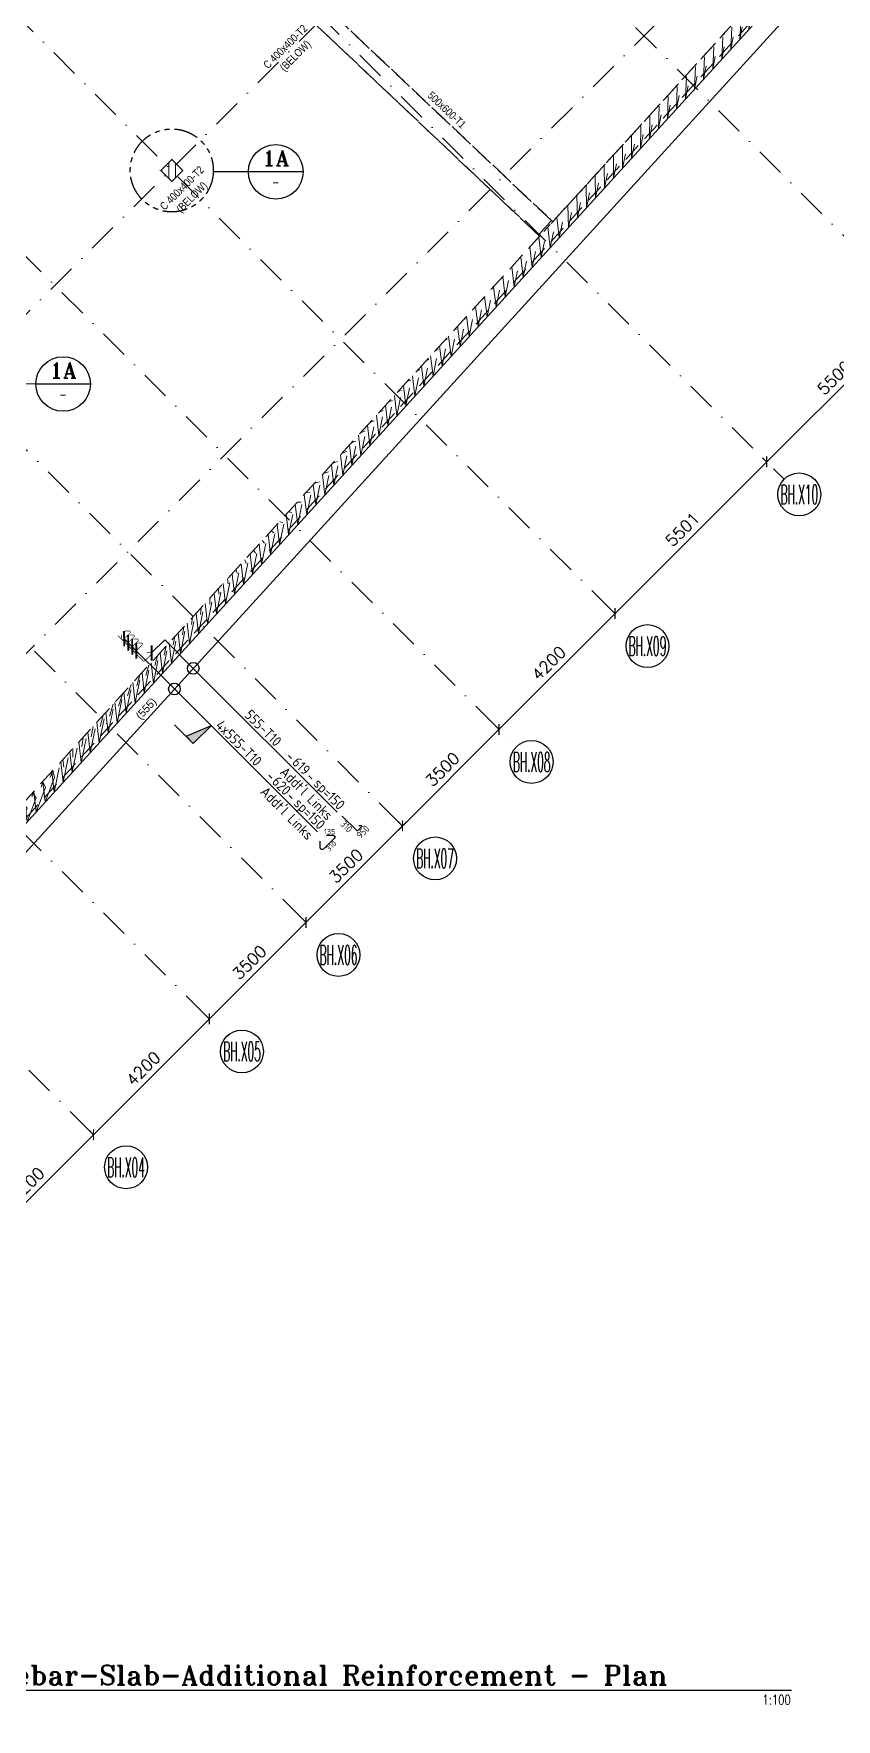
# Model space of a CAD drawing. Extents: x 660761725 to 1323371458, y 2734871439 to 5470067957.
# Drawn here: x 661912209 to 661932779, y 2735011059 to 2735054285 of the extents above; entities that cross this region are included whole.
import ezdxf
from ezdxf.enums import TextEntityAlignment as Align

# ---------------------------------------------------------------- set-up
doc = ezdxf.new("R2010")
doc.units = 0
for name, pattern in [('AXES', [1.95, 1.2, -0.25, 0.25, -0.25]), ('Hidden', [714.375, 476.25, -238.125]), ('PHANTOMX2', [127.00000000000001, 63.5, -12.7, 12.7, -12.7, 12.7, -12.7]), ('sbp_axis_short', [10, 5, -2.5, 0, -2.5])]:
    doc.linetypes.add(name, pattern=pattern)
doc.layers.add('A-DETL', color=5, linetype='Continuous', lineweight=9, true_color=0x0000ff)
for name, color, linetype, lineweight in [('A-FLOR-PATT', 7, 'Continuous', 15), ('A-ROOF', 7, 'Continuous', 15), ('S-BEAM-IDEN', 2, 'Continuous', 9), ('S-COLS-IDEN', 7, 'Continuous', 9), ('S-GRID', 7, 'Continuous', 9), ('S-GRID-IDEN', 7, 'Continuous', 13)]:
    doc.layers.add(name, color=color, linetype=linetype, lineweight=lineweight)
for name, color, linetype in [('S-AXIS', 20, 'AXES'), ('S-DIMO', 100, 'Continuous'), ('S-PATT', 21, 'Continuous'), ('S-RBAR-T10', 11, 'Continuous'), ('S-RDIMO', 8, 'Continuous'), ('S-RSYMB', 7, 'Continuous'), ('S-SCEL-INDT', 222, 'Continuous'), ('S-SIMPLETEXT', 7, 'Continuous'), ('S-TXT', 3, 'Continuous'), ('S-TXT-B', 7, 'Continuous')]:
    doc.layers.add(name, color=color, linetype=linetype)
doc.styles.add('Arial Narrow_1', font='ARIALN.TTF', dxfattribs={"height": 199.9999999999998})
doc.styles.add('ARMACAD', font='isocp.shx')
doc.styles.add('ROMANS', font='romans.shx')
doc.styles.add('ROMANT', font='romant')
doc.dimstyles.new('S-DIMO-100', dxfattribs={"dimscale": 100, "dimtxt": 3, "dimasz": 2, "dimexe": 1.5, "dimexo": 1.5, "dimgap": 1.5, "dimtad": 1, "dimdec": 0, "dimzin": 12, "dimdsep": 46, "dimtxsty": 'ROMANS', "dimblk": 'ARCHTICK', "dimcen": 0.09, "dimdle": 1.5, "dimclrd": 8, "dimclre": 8, "dimclrt": 4, "dimadec": 0, "dimazin": 3, "dimtfac": 1, "dimtdec": 0, "dimtix": 1, "dimtmove": 1, "dimatfit": 3, "dimfxl": 1, "dimtolj": 1, "dimtzin": 0, "dimarcsym": 0})
pattern_1 = [(74.99999999999999, (0, 0), (-153.3407249233896, 41.08752341002518), [])]

# ---------------------------------------------------------------- blocks, each defined once
blk = doc.blocks.new('_ARCHTICK')
at = {"color": 0, "linetype": 'ByBlock', "const_width": 0.15}
blk.add_lwpolyline([(-0.5, -0.5), (0.5, 0.5)], dxfattribs=at)
blk = doc.blocks.new('*D105')
at = {"layer": 'S-DIMO', "color": 8, "lineweight": -2, "transparency": 16777216}
for p, q in [((662674754.0790224, 2734543603.283851), (662670653.1521118, 2734539502.166811)), ((662674641.9498223, 2734543503.280735), (662674541.9469882, 2734543603.278934)), ((662670753.1495123, 2734539614.301164), (662670653.1471945, 2734539714.298845))]:
    blk.add_line(p, q, dxfattribs=at)
at = {"layer": 'S-DIMO', "color": 8, "lineweight": -2, "transparency": 16777216, "xscale": 200, "yscale": 200, "zscale": 200}
for p, rotation in [((662674648.0154641, 2734543497.215375), 45.00132815847456), ((662670759.2156703, 2734539608.235287), 225.0013281584746)]:
    blk.add_blockref('_ARCHTICK', p, dxfattribs=dict(at, rotation=rotation))
at = {"layer": 'S-DIMO', "color": 4, "transparency": 16777216, "insert": (662672491.478615, 2734541764.852448), "char_height": 300, "width": 199.5440968434552, "attachment_point": 5, "rotation": 45.00132815847457, "style": 'ROMANS'}
blk.add_mtext('\\A1;5500', dxfattribs=at)
blk = doc.blocks.new('*D106')
at = {"layer": 'S-DIMO', "color": 8, "lineweight": -2, "transparency": 16777216}
for p, q in [((662670865.278712, 2734539714.304279), (662666763.37868, 2734535612.214072)), ((662670753.1495123, 2734539614.301164), (662670653.146678, 2734539714.299362)), ((662666863.2801453, 2734535724.444356), (662666763.3737628, 2734535824.346107))]:
    blk.add_line(p, q, dxfattribs=at)
at = {"layer": 'S-DIMO', "color": 8, "lineweight": -2, "transparency": 16777216, "xscale": 200, "yscale": 200, "zscale": 200}
for p, rotation in [((662670759.2151537, 2734539608.235803), 45.00132815847456), ((662666869.4422386, 2734535718.282548), 225.0013281584746)]:
    blk.add_blockref('_ARCHTICK', p, dxfattribs=dict(at, rotation=rotation))
at = {"layer": 'S-DIMO', "color": 4, "transparency": 16777216, "insert": (662668602.1917437, 2734537875.386292), "char_height": 300, "width": 199.5440968434552, "attachment_point": 5, "rotation": 45.00132815847457, "style": 'ROMANS'}
blk.add_mtext('\\A1;5501', dxfattribs=at)
blk = doc.blocks.new('*D107')
at = {"layer": 'S-DIMO', "color": 8, "lineweight": -2, "transparency": 16777216}
for p, q in [((662666975.5054024, 2734535824.351418), (662663793.5986494, 2734532642.297144)), ((662666863.2801453, 2734535724.444356), (662666763.3733683, 2734535824.346501)), ((662663893.431664, 2734532754.595875), (662663793.5937319, 2734532854.429178))]:
    blk.add_line(p, q, dxfattribs=at)
at = {"layer": 'S-DIMO', "color": 8, "lineweight": -2, "transparency": 16777216, "xscale": 200, "yscale": 200, "zscale": 200}
for p, rotation in [((662666869.4418441, 2734535718.282943), 45.00132815847456), ((662663899.6622077, 2734532748.36562), 225.0013281584746)]:
    blk.add_blockref('_ARCHTICK', p, dxfattribs=dict(at, rotation=rotation))
at = {"layer": 'S-DIMO', "color": 4, "transparency": 16777216, "insert": (662665172.4150739, 2734534445.451398), "char_height": 300, "width": 199.5440968434552, "attachment_point": 5, "rotation": 45.00132815847457, "style": 'ROMANS'}
blk.add_mtext('\\A1;4200', dxfattribs=at)
blk = doc.blocks.new('*D108')
at = {"layer": 'S-DIMO', "color": 8, "lineweight": -2, "transparency": 16777216}
for p, q in [((662664005.7254373, 2734532854.434425), (662661318.7819568, 2734530167.366371)), ((662663893.431664, 2734532754.595875), (662663793.5934029, 2734532854.429507)), ((662661418.55793, 2734530279.72214), (662661318.7770395, 2734530379.498405))]:
    blk.add_line(p, q, dxfattribs=at)
at = {"layer": 'S-DIMO', "color": 8, "lineweight": -2, "transparency": 16777216, "xscale": 200, "yscale": 200, "zscale": 200}
for p, rotation in [((662663899.6618787, 2734532748.365949), 45.00132815847456), ((662661424.8455154, 2734530273.434847), 225.0013281584746)]:
    blk.add_blockref('_ARCHTICK', p, dxfattribs=dict(at, rotation=rotation))
at = {"layer": 'S-DIMO', "color": 4, "transparency": 16777216, "insert": (662662450.1167449, 2734531723.027515), "char_height": 300, "width": 199.5440968434552, "attachment_point": 5, "rotation": 45.00132815847457, "style": 'ROMANS'}
blk.add_mtext('\\A1;3500', dxfattribs=at)
blk = doc.blocks.new('*D109')
at = {"layer": 'S-DIMO', "color": 8, "lineweight": -2, "transparency": 16777216}
for p, q in [((662661530.908745, 2734530379.503651), (662658843.9652648, 2734527692.435597)), ((662661418.55793, 2734530279.72214), (662661318.7767109, 2734530379.498734)), ((662658943.6841958, 2734527804.848407), (662658843.9603475, 2734527904.567632))]:
    blk.add_line(p, q, dxfattribs=at)
at = {"layer": 'S-DIMO', "color": 8, "lineweight": -2, "transparency": 16777216, "xscale": 200, "yscale": 200, "zscale": 200}
for p, rotation in [((662661424.8451867, 2734530273.435175), 45.00132815847456), ((662658950.0288234, 2734527798.504073), 225.0013281584746)]:
    blk.add_blockref('_ARCHTICK', p, dxfattribs=dict(at, rotation=rotation))
at = {"layer": 'S-DIMO', "color": 4, "transparency": 16777216, "insert": (662659975.300053, 2734529248.096741), "char_height": 300, "width": 199.5440968434552, "attachment_point": 5, "rotation": 45.00132815847457, "style": 'ROMANS'}
blk.add_mtext('\\A1;3500', dxfattribs=at)
blk = doc.blocks.new('*D110')
at = {"layer": 'S-DIMO', "color": 8, "lineweight": -2, "transparency": 16777216}
for p, q in [((662659056.0920541, 2734527904.572876), (662656369.1485739, 2734525217.504823)), ((662658943.6841958, 2734527804.848407), (662658843.96002, 2734527904.567959)), ((662656468.8104615, 2734525329.974672), (662656369.1436564, 2734525429.636857))]:
    blk.add_line(p, q, dxfattribs=at)
at = {"layer": 'S-DIMO', "color": 8, "lineweight": -2, "transparency": 16777216, "xscale": 200, "yscale": 200, "zscale": 200}
for p, rotation in [((662658950.0284958, 2734527798.504401), 45.00132815847456), ((662656475.2121322, 2734525323.573298), 225.0013281584746)]:
    blk.add_blockref('_ARCHTICK', p, dxfattribs=dict(at, rotation=rotation))
at = {"layer": 'S-DIMO', "color": 4, "transparency": 16777216, "insert": (662657500.4833618, 2734526773.165967), "char_height": 300, "width": 199.5440968434552, "attachment_point": 5, "rotation": 45.00132815847457, "style": 'ROMANS'}
blk.add_mtext('\\A1;3500', dxfattribs=at)
blk = doc.blocks.new('*D111')
at = {"layer": 'S-DIMO', "color": 8, "lineweight": -2, "transparency": 16777216}
for p, q in [((662656581.2752955, 2734525429.642169), (662653399.3685427, 2734522247.587895)), ((662656468.8104615, 2734525329.974672), (662656369.1432611, 2734525429.637252)), ((662653498.9619807, 2734522360.126192), (662653399.3636252, 2734522459.71993))]:
    blk.add_line(p, q, dxfattribs=at)
at = {"layer": 'S-DIMO', "color": 8, "lineweight": -2, "transparency": 16777216, "xscale": 200, "yscale": 200, "zscale": 200}
for p, rotation in [((662656475.2117369, 2734525323.573694), 45.00132815847456), ((662653505.432101, 2734522353.656371), 225.0013281584746)]:
    blk.add_blockref('_ARCHTICK', p, dxfattribs=dict(at, rotation=rotation))
at = {"layer": 'S-DIMO', "color": 4, "transparency": 16777216, "insert": (662654778.1849672, 2734524050.74215), "char_height": 300, "width": 199.5440968434552, "attachment_point": 5, "rotation": 45.00132815847457, "style": 'ROMANS'}
blk.add_mtext('\\A1;4200', dxfattribs=at)
blk = doc.blocks.new('*D112')
at = {"layer": 'S-DIMO', "color": 8, "lineweight": -2, "transparency": 16777216}
for p, q in [((662653611.4952661, 2734522459.725241), (662650429.5885128, 2734519277.670966)), ((662653498.9619807, 2734522360.126192), (662653399.3632317, 2734522459.720323)), ((662650529.1134998, 2734519390.27771), (662650429.5835955, 2734519489.803))]:
    blk.add_line(p, q, dxfattribs=at)
at = {"layer": 'S-DIMO', "color": 8, "lineweight": -2, "transparency": 16777216, "xscale": 200, "yscale": 200, "zscale": 200}
for p, rotation in [((662653505.4317075, 2734522353.656765), 45.00132815847456), ((662650535.6520714, 2734519383.739442), 225.0013281584746)]:
    blk.add_blockref('_ARCHTICK', p, dxfattribs=dict(at, rotation=rotation))
at = {"layer": 'S-DIMO', "color": 4, "transparency": 16777216, "insert": (662651808.4049373, 2734521080.825221), "char_height": 300, "width": 199.5440968434552, "attachment_point": 5, "rotation": 45.00132815847457, "style": 'ROMANS'}
blk.add_mtext('\\A1;4200', dxfattribs=at)
blk = doc.blocks.new('*U1142')
at = {"layer": 'S-AXIS', "color": 3, "linetype": 'Continuous'}
blk.add_circle((0, 5.5), 5.5, dxfattribs=at)
at = {"layer": 'S-AXIS', "color": 3, "linetype": 'Continuous', "ltscale": 0.5, "style": 'ROMANT', "width": 0.4, "flags": 8}
blk.add_attdef('A', text='', height=5, dxfattribs=at).set_placement((0, 5.5), align=Align.MIDDLE_CENTER)
blk = doc.blocks.new('*U1141')
at = {"layer": 'S-SCEL-INDT'}
blk.add_line((-1.598034076772778e-05, -9.017526509425661), (-4.236298395894313e-05, 0), dxfattribs=at)
blk.add_lwpolyline([(-1.598034251388655e-05, -9.017526509426535), (-2.729673832266011e-05, -5.517526509764139), (8.74998401881464, -9.017498218424205), (-1.598034251388655e-05, -9.017526509426535)], dxfattribs=at)
blk.add_solid([(8.749984018815223, -9.017498218424496), (-1.598034076772778e-05, -9.017526509423043), (4.374978361036412, -7.267512364094754), (-2.729674239717861e-05, -5.517526509763265)], dxfattribs=at)
blk = doc.blocks.new('I am… Limitless.')
at = {"layer": 'S-SCEL-INDT', "xscale": 75.00000000000088, "yscale": 75.00000000000088, "zscale": 75.00000000000088, "rotation": 44.999843533023}
blk.add_blockref('*U1141', (662368372.2272542, 2734532864.760094), dxfattribs=at)
blk = doc.blocks.new('I am… Atomic.')
at = {"layer": 'A-FLOR-PATT', "transparency": 33554600}
h = blk.add_hatch(dxfattribs=at)
h.set_pattern_fill('ANSI31', color=8, scale=50, angle=30, style=0)
h.set_pattern_definition(pattern_1)
edge = h.paths.add_edge_path()
edge.add_line((662389967.6433319, 2734579123.010657), (662390007.8012236, 2734579503.468677))
edge.add_line((662342114.705975, 2734544592.546931), (662390007.8012234, 2734579503.468677))
edge.add_line((662363195.8073889, 2734559608.047176), (662389967.7690635, 2734579123.040917))
edge.add_line((662362417.6524743, 2734559040.823584), (662363719.8899552, 2734559990.06879))
edge.add_line((662346720.4841449, 2734547598.623516), (662362783.6519626, 2734559307.613063))
edge.add_line((662345821.5310795, 2734546943.346041), (662347578.010761, 2734548223.703842))
edge.add_line((662342292.6126368, 2734544370.997322), (662346307.4227723, 2734547297.529027))
edge.add_line((662325865.2845687, 2734528370.671522), (662342114.6925843, 2734544592.5523))
edge.add_line((662340490.7204528, 2734542572.157625), (662342149.9785906, 2734544228.604904))
edge.add_line((662339422.0417168, 2734541505.28928), (662341320.3495216, 2734543400.381265))
edge.add_line((662336597.6306283, 2734538685.662872), (662340136.8031961, 2734542218.839921))
edge.add_line((662332705.8949801, 2734534800.520002), (662336243.7133716, 2734538332.345168))
edge.add_line((662332253.0745114, 2734534348.466631), (662332782.9359009, 2734534877.430412))
edge.add_line((662326312.3910785, 2734528417.846987), (662332351.9776915, 2734534447.202265))
edge.add_line((662325865.2845687, 2734528370.671522), (662326312.3910785, 2734528417.846987))
h = blk.add_hatch(dxfattribs=at)
h.set_pattern_fill('ANSI31', color=8, scale=50, angle=30, style=0)
h.set_pattern_definition(pattern_1)
edge = h.paths.add_edge_path()
edge.add_line((662389967.6433319, 2734579123.010657), (662390007.8012236, 2734579503.468677))
edge.add_line((662390178.8400514, 2734578972.951882), (662393574.2351673, 2734576558.543434))
edge.add_line((662390389.9110394, 2734578822.862847), (662389967.7690635, 2734579123.040917))
edge.add_line((662401600.1085552, 2734571260.373601), (662390007.8012234, 2734579503.468677))
edge.add_line((662401045.2346829, 2734570742.112331), (662400996.5411683, 2734571280.666277))
edge.add_line((662400996.5411683, 2734571280.666277), (662391834.41239, 2734577795.702194))
edge.add_line((662401631.7932035, 2734570909.939), (662401600.1085552, 2734571260.373601))
edge.add_line((662398386.0115408, 2734568087.393885), (662401045.2346829, 2734570742.112331))
edge.add_line((662378065.801715, 2734545768.423274), (662383150.2610395, 2734551353.010825))
edge.add_line((662383150.2610395, 2734551353.010825), (662388234.7203641, 2734556937.598375))
edge.add_line((662388234.7203641, 2734556937.598375), (662393319.1796887, 2734562522.185926))
edge.add_line((662393319.1796887, 2734562522.185926), (662398403.6390133, 2734568106.773477))
edge.add_line((662377177.0145457, 2734544792.211362), (662378389.7704264, 2734546124.258873))
edge.add_line((662345219.5168241, 2734509691.243385), (662350637.7770958, 2734515642.46591))
edge.add_line((662350637.7770958, 2734515642.46591), (662356056.0373675, 2734521593.688435))
edge.add_line((662356056.0373675, 2734521593.688435), (662361474.2976393, 2734527544.91096))
edge.add_line((662361474.2976393, 2734527544.91096), (662366892.5579109, 2734533496.133485))
edge.add_line((662366892.5579109, 2734533496.133485), (662372310.8181826, 2734539447.35601))
edge.add_line((662372310.8181826, 2734539447.35601), (662377729.0784543, 2734545398.578536))
edge.add_line((662345267.5598451, 2734509156.384884), (662400082.3408674, 2734569362.972085))
edge.add_line((662401418.6805061, 2734570690.601139), (662400941.3227103, 2734570214.051982))
edge.add_line((662400082.3408674, 2734569362.972085), (662401631.7932035, 2734570909.939))
h = blk.add_hatch(dxfattribs=at)
h.set_pattern_fill('ANSI31', color=8, scale=50, angle=30, style=0)
h.set_pattern_definition(pattern_1)
edge = h.paths.add_edge_path()
edge.add_line((662345468.2720397, 2734510142.524049), (662345661.1307589, 2734509588.669044))
edge.add_line((662345219.5168241, 2734509691.243385), (662350637.7770958, 2734515642.46591))
edge.add_line((662350637.7770958, 2734515642.46591), (662356056.0373675, 2734521593.688435))
edge.add_line((662356056.0373675, 2734521593.688435), (662361474.2976393, 2734527544.91096))
edge.add_line((662361474.2976393, 2734527544.91096), (662366892.5579109, 2734533496.133485))
edge.add_line((662366892.5579109, 2734533496.133485), (662372310.8181826, 2734539447.35601))
edge.add_line((662372310.8181826, 2734539447.35601), (662377729.0784543, 2734545398.578536))
edge.add_line((662345267.5598451, 2734509156.384884), (662400082.3408674, 2734569362.972085))
h = blk.add_hatch(dxfattribs=at)
h.set_pattern_fill('ANSI31', color=8, scale=50, angle=30, style=0)
h.set_pattern_definition(pattern_1)
h.paths.add_polyline_path([(662368018.2940872, 2734547083.271142), (662368300.617474, 2734546800.468535), (662368583.4090011, 2734547083.25984), (662368301.0856143, 2734547366.062447)])
at = {"layer": 'A-DETL', "color": 8, "linetype": 'Hidden', "lineweight": 9}
for p, q in [((662399013.4511831, 2734568320.204953), (662345232.817815, 2734509249.488402)), ((662378030.5586636, 2734545796.742826), (662372369.9076654, 2734551148.681896)), ((662372372.3963819, 2734551151.358075), (662378065.801715, 2734545768.423274)), ((662372026.4536644, 2734550785.418594), (662377695.3699126, 2734545425.665033)), ((662377729.0784543, 2734545398.578536), (662372028.8346336, 2734550787.97891)), ((662368301.0856143, 2734547366.062447), (662368018.2940872, 2734547083.271142)), ((662368280.4742672, 2734547374.32055), (662368301.0856143, 2734547366.062447)), ((662368583.4090011, 2734547083.25984), (662368301.0856143, 2734547366.062447)), ((662367997.3403584, 2734547091.666423), (662368018.2940872, 2734547083.271142)), ((662368018.2940872, 2734547083.271142), (662368300.617474, 2734546800.468535)), ((662368300.617474, 2734546800.468535), (662368583.4090011, 2734547083.25984)), ((662368583.2922894, 2734547083.306602), (662368563.5968608, 2734547091.197734)), ((662368280.4629518, 2734546808.543607), (662368300.5007621, 2734546800.515296))]:
    blk.add_line(p, q, dxfattribs=at)
at = {"layer": 'A-DETL', "color": 8, "linetype": 'Hidden', "lineweight": 9, "flags": 128}
for points in [[(662378065.801715, 2734545768.423274), (662383150.2610395, 2734551353.010825), (662388234.7203641, 2734556937.598375), (662393319.1796887, 2734562522.185926), (662398403.6390133, 2734568106.773477)], [(662378030.5586636, 2734545796.742826), (662377982.6745564, 2734545743.731713), (662377934.790449, 2734545690.7206), (662377886.9063418, 2734545637.709486), (662377839.0222344, 2734545584.698373), (662377791.1381272, 2734545531.68726), (662377743.2540199, 2734545478.676146), (662377695.3699126, 2734545425.665033)], [(662378065.801715, 2734545768.423274), (662378054.0540313, 2734545777.863125), (662378042.3063474, 2734545787.302976), (662378030.5586636, 2734545796.742826)], [(662345219.5168241, 2734509691.243385), (662350637.7770958, 2734515642.46591), (662356056.0373675, 2734521593.688435), (662361474.2976393, 2734527544.91096), (662366892.5579109, 2734533496.133485), (662372310.8181826, 2734539447.35601), (662377729.0784543, 2734545398.578536)], [(662377695.3699126, 2734545425.665033), (662377706.6060932, 2734545416.6362), (662377717.8422737, 2734545407.607368), (662377729.0784543, 2734545398.578536)]]:
    blk.add_lwpolyline(points, dxfattribs=at)
at = {"layer": 'A-ROOF', "color": 8, "lineweight": 13}
blk.add_line((662345267.5598451, 2734509156.384884), (662400082.3408674, 2734569362.972085), dxfattribs=at)
at = {"layer": 'S-BEAM-IDEN', "color": 8, "insert": (662374974.9249395, 2734549129.078041), "char_height": 199.9999999999999, "width": 1539.239999999999, "attachment_point": 1, "rotation": 316.6069394098365, "style": 'Arial Narrow_1'}
blk.add_mtext('500x600-T1', dxfattribs=at)
at = {"layer": 'S-COLS-IDEN', "color": 8, "char_height": 199.9999999999998, "attachment_point": 1, "rotation": 44.99999999999995, "style": 'Arial Narrow_1'}
for s, insert, width in [('C 400x400-T2', (662370625.8973659, 2734549815.668537), 1819.830624999998), ('(BELOW)', (662371046.8468715, 2734549750.187503), 1218.564999999999), ('C 400x400-T2', (662367973.1445948, 2734546189.936835), 1819.830624999998), ('(BELOW)', (662368394.0941005, 2734546124.455801), 1218.564999999999)]:
    blk.add_mtext(s, dxfattribs=dict(at, insert=insert, width=width))
blk = doc.blocks.new('*U380')
at = {"layer": 'S-TXT', "color": 2}
blk.add_line((-7.499999999822649, 0), (7.499999999822649, 0), dxfattribs=at)
at = {"layer": 'S-TXT'}
blk.add_circle((0, 0), 7.499999999822649, dxfattribs=at)
at = {"layer": 'S-TXT-B', "color": 3}
blk.add_line((7.499999999822649, -1.836970198677591e-15), (276.0348586467908, -3.017886866292129e-14), dxfattribs=at)
at = {"layer": 'S-TXT', "style": 'ROMANS', "width": 0.7499999997726263}
blk.add_text('SCALE', height=2.500000000509317, dxfattribs=at).set_placement((9.999999999763531, -3.500000000713044))
at = {"layer": 'S-TXT', "color": 7, "style": 'ROMANT', "flags": 8}
blk.add_attdef('01', text='', height=5.000000001018634, dxfattribs=at).set_placement((0, 3.750000000763976), align=Align.MIDDLE)
blk.add_attdef('PLAN', text='', height=5.000000001018634, dxfattribs=at).set_placement((9.909673645741805, -0.1666666667006211), align=Align.BOTTOM_LEFT)
at = {"layer": 'S-TXT', "style": 'ROMANS', "width": 0.6999999997953636, "flags": 8}
blk.add_attdef('-', text='', height=2.250000000458385, dxfattribs=at).set_placement((0, -2.264055869549338), align=Align.MIDDLE)
at = {"layer": 'S-TXT', "style": 'ROMANS', "width": 0.7499999997726263, "flags": 8}
blk.add_attdef('1:250', text='', height=2.500000000509317, dxfattribs=at).set_placement((275.8507419613148, -4.500000000916801), align=Align.BOTTOM_RIGHT)
blk = doc.blocks.new('DETAIL MARK1')
at = {"layer": 'S-SCEL-INDT', "color": 2, "linetype": 'Continuous'}
blk.add_line((6.999999999228748, 4.463006007426884e-05), (-6.999999999228748, -4.081648330611642e-05), dxfattribs=at)
at = {"layer": 'S-SCEL-INDT'}
for centre, radius in [((0, 1.906788384076208e-06), 6.999999999370188), ((0, 0), 6.99999999936)]:
    blk.add_circle(centre, radius, dxfattribs=at)
at = {"layer": 'S-SCEL-INDT', "linetype": 'Continuous', "style": 'ROMANT', "flags": 8}
blk.add_attdef('01', text='', height=4, rotation=0.0001748476705702252, dxfattribs=at).set_placement((9.533905540592968e-07, 3.500001906473699), align=Align.MIDDLE_CENTER)
at = {"layer": 'S-SCEL-INDT', "style": 'ROMANS', "width": 0.85, "flags": 8}
blk.add_attdef('-', text='', height=2, dxfattribs=at).set_placement((-6.429395694935774e-16, -2.993150635524358), align=Align.MIDDLE)
blk = doc.blocks.new('cadf_10')
at = {"color": 1}
for p, q in [((-4.158496580606208, 1.201089783226742), (-5.644468778018359, 1.201089783226742)), ((4.158496580606207, 1.201089783226742), (5.644468778018359, 1.201089783226742))]:
    blk.add_line(p, q, dxfattribs=at)
at = {"style": 'ARMACAD'}
for tag, p in [('$COM1', (-10.93526643674234, 2.542619974829577)), ('$COM2', (-9.757982686735758, -5.302973364669228))]:
    blk.add_attdef(tag, text='', height=3.5, dxfattribs=at).set_placement(p, align=Align.BOTTOM_RIGHT)
at = {"color": 1, "style": 'ARMACAD'}
blk.add_attdef('$NUM', text='', height=3.5, dxfattribs=at).set_placement((0, 0), align=Align.CENTER)
blk = doc.blocks.new('*U823', base_point=(661915867.9665397, 2735027892.168305))
at = {"layer": 'S-RSYMB'}
blk.add_lwpolyline([(661916095.7569534, 2735027834.752337), (661916153.5585136, 2735027834.75288, -0.6681786379192989), (661916166.2290828, 2735027804.164235), (661916070.1810797, 2735027708.114423, -0.414213562373095), (661916044.840517, 2735027708.114185), (661915671.4771656, 2735028081.470509)], format="xyb", dxfattribs=at)
at = {"layer": 'S-RSYMB', "style": 'ARMACAD'}
for tag, rotation, p in [('D1', 315.0005392013857, (661915776.8423268, 2735027813.474302)), ('D0', 45.00053929979138, (661916199.5231266, 2735027674.822814))]:
    blk.add_attdef(tag, text='', height=180, rotation=rotation, dxfattribs=at).set_placement(p, align=Align.MIDDLE_CENTER)
blk = doc.blocks.new('cadf_04')
at = {"color": 8, "const_width": 0.5000000000000002}
blk.add_lwpolyline([(1.414213560521603, 1.414213564246893), (-1.414213556796312, -1.414213556796312)], dxfattribs=at)
blk = doc.blocks.new('*U824', base_point=(661919628.4451388, 2735033748.285829))
at = {"layer": 'S-RSYMB'}
blk.add_lwpolyline([(661919787.9576099, 2735033935.786077), (661919952.4515408, 2735033935.787624, -0.6681786379192989), (661919988.5099399, 2735033848.737265), (661919715.497725, 2735033575.719911, -0.6681786379192989), (661919628.4466871, 2735033611.776672), (661919628.4451389, 2735033776.270603)], format="xyb", dxfattribs=at)
at = {"layer": 'S-RSYMB', "style": 'ARMACAD'}
for tag, rotation, p in [('D0', 0.0005390385292815028, (661919870.203764, 2735034022.03685)), ('D1', 45.00053932436381, (661919912.9923664, 2735033651.241202))]:
    blk.add_attdef(tag, text='', height=135.0000000776368, rotation=rotation, dxfattribs=at).set_placement(p, align=Align.MIDDLE_CENTER)
blk = doc.blocks.new('I am… All Range.')
at = {"layer": 'S-GRID', "color": 8, "linetype": 'sbp_axis_short', "lineweight": 13, "ltscale": 150}
for p, q in [((662622712.44625, 2734514326.959595), (662688816.0170653, 2734580430.53041)), ((662627061.1529542, 2734509978.252891), (662693164.7237693, 2734576081.823706)), ((662652549.4973798, 2734565594.860479), (662675093.4908426, 2734543051.956323)), ((662638694.7375193, 2734563892.988339), (662667314.0845935, 2734535273.641264)), ((662648660.6112016, 2734561705.974301), (662671204.6017749, 2734539163.067255)), ((662635724.8890384, 2734560923.139858), (662664344.2237372, 2734532303.805159)), ((662633250.0153042, 2734558448.266124), (662661869.4970862, 2734529828.784341)), ((662630775.1415697, 2734555973.392389), (662659394.7554803, 2734527353.778479)), ((662628300.2678357, 2734553498.518655), (662656919.881746, 2734524878.904745)), ((662625330.4193549, 2734550528.670175), (662653950.0332651, 2734521909.056264))]:
    blk.add_line(p, q, dxfattribs=at)
at = {"layer": 'S-GRID-IDEN', "color": 9}
ref = blk.add_blockref('*U1142', (662671593.5183631, 2734538224.166385), dxfattribs=dict(at, xscale=100.0000000000075, yscale=100, zscale=100.0000000000028, rotation=359.9999999381469))
ref.add_attrib('A', 'BH.X10', dxfattribs={"layer": 'S-AXIS', "color": 3, "linetype": 'Continuous', "ltscale": 0.5, "height": 499.9999999999999, "rotation": 359.9999999381469, "style": 'ROMANT', "width": 0.4000000000000299}).set_placement((662671593.5183637, 2734538774.166384), align=Align.MIDDLE_CENTER)
ref = blk.add_blockref('*U1142', (662667703.0011817, 2734534334.740394), dxfattribs=dict(at, xscale=100.0000000000075, yscale=100, zscale=100.0000000000028, rotation=359.9999999381469))
ref.add_attrib('A', 'BH.X09', dxfattribs={"layer": 'S-AXIS', "color": 3, "linetype": 'Continuous', "ltscale": 0.5, "height": 499.9999999999999, "rotation": 359.9999999381469, "style": 'ROMANT', "width": 0.4000000000000299}).set_placement((662667703.0011823, 2734534884.740393), align=Align.MIDDLE_CENTER)
ref = blk.add_blockref('*U1142', (662664733.1403254, 2734531364.904288), dxfattribs=dict(at, xscale=100.0000000000075, yscale=100, zscale=100.0000000000028, rotation=359.9999999381469))
ref.add_attrib('A', 'BH.X08', dxfattribs={"layer": 'S-AXIS', "color": 3, "linetype": 'Continuous', "ltscale": 0.5, "height": 499.9999999999999, "rotation": 359.9999999381469, "style": 'ROMANT', "width": 0.4000000000000299}).set_placement((662664733.140326, 2734531914.904288), align=Align.MIDDLE_CENTER)
ref = blk.add_blockref('*U1142', (662662258.4136744, 2734528889.883471), dxfattribs=dict(at, xscale=100.0000000000075, yscale=100, zscale=100.0000000000028, rotation=359.9999999381469))
ref.add_attrib('A', 'BH.X07', dxfattribs={"layer": 'S-AXIS', "color": 3, "linetype": 'Continuous', "ltscale": 0.5, "height": 499.9999999999999, "rotation": 359.9999999381469, "style": 'ROMANT', "width": 0.4000000000000299}).set_placement((662662258.413675, 2734529439.883471), align=Align.MIDDLE_CENTER)
ref = blk.add_blockref('*U1142', (662659783.6720685, 2734526414.877609), dxfattribs=dict(at, xscale=100.0000000000075, yscale=100, zscale=100.0000000000028, rotation=359.9999999381469))
ref.add_attrib('A', 'BH.X06', dxfattribs={"layer": 'S-AXIS', "color": 3, "linetype": 'Continuous', "ltscale": 0.5, "height": 499.9999999999999, "rotation": 359.9999999381469, "style": 'ROMANT', "width": 0.4000000000000299}).set_placement((662659783.6720691, 2734526964.877608), align=Align.MIDDLE_CENTER)
ref = blk.add_blockref('*U1142', (662657308.7983342, 2734523940.003874), dxfattribs=dict(at, xscale=100.0000000000075, yscale=100, zscale=100.0000000000028, rotation=359.9999999381469))
ref.add_attrib('A', 'BH.X05', dxfattribs={"layer": 'S-AXIS', "color": 3, "linetype": 'Continuous', "ltscale": 0.5, "height": 499.9999999999999, "rotation": 359.9999999381469, "style": 'ROMANT', "width": 0.4000000000000299}).set_placement((662657308.7983348, 2734524490.003874), align=Align.MIDDLE_CENTER)
ref = blk.add_blockref('*U1142', (662654338.9498533, 2734520970.155394), dxfattribs=dict(at, xscale=100.0000000000075, yscale=100, zscale=100.0000000000028, rotation=359.9999999381469))
ref.add_attrib('A', 'BH.X04', dxfattribs={"layer": 'S-AXIS', "color": 3, "linetype": 'Continuous', "ltscale": 0.5, "height": 499.9999999999999, "rotation": 359.9999999381469, "style": 'ROMANT', "width": 0.4000000000000299}).set_placement((662654338.9498539, 2734521520.155393), align=Align.MIDDLE_CENTER)
at = {"layer": 'S-DIMO', "color": 3}
for base, p1, p2, picture, middle in [((662670759.2156703, 2734539608.235287), (662674748.018298, 2734543397.217177), (662670859.2179883, 2734539508.237605), '*D105', (662672491.478615, 2734541764.852448)), ((662666869.4422386, 2734535718.282548), (662670859.2179883, 2734539508.237605), (662666969.3486209, 2734535618.380797), '*D106', (662668602.1917437, 2734537875.386292)), ((662663899.6622077, 2734532748.36562), (662666969.3486209, 2734535618.380797), (662663999.5001398, 2734532648.532316), '*D107', (662665172.4150739, 2734534445.451398)), ((662661424.8455154, 2734530273.434847), (662663999.5001398, 2734532648.532316), (662661524.6264057, 2734530173.658582), '*D108', (662662450.1167449, 2734531723.027515)), ((662658950.0288234, 2734527798.504073), (662661524.6264057, 2734530173.658582), (662659049.7526716, 2734527698.784848), '*D109', (662659975.300053, 2734529248.096741)), ((662656475.2121322, 2734525323.573298), (662659049.7526716, 2734527698.784848), (662656574.8789375, 2734525223.911114), '*D110', (662657500.4833618, 2734526773.165967)), ((662653505.432101, 2734522353.656371), (662656574.8789375, 2734525223.911114), (662653605.0304564, 2734522254.062633), '*D111', (662654778.1849672, 2734524050.74215)), ((662650535.6520714, 2734519383.739442), (662653605.0304564, 2734522254.062633), (662650635.1819755, 2734519284.214152), '*D112', (662651808.4049373, 2734521080.825221))]:
    dim = blk.add_linear_dim(base=base, p1=p1, p2=p2, angle=45.00132815847456, dimstyle='S-DIMO-100', dxfattribs=at)
    dim.commit()
    dim.dimension.update_dxf_attribs({"geometry": picture, "text_midpoint": middle})

msp = doc.modelspace()

# ---------------------------------------------------------------- linework, layer by layer
at = {"layer": 'S-PATT', "color": 6, "linetype": 'PHANTOMX2', "ltscale": 500}
for points in [[(661916811.9587063, 2735050754.10614), (661917712.2047653, 2735050747.711311)], [(661911361.6331064, 2735045313.013334), (661912261.8791654, 2735045306.618505)]]:
    msp.add_lwpolyline(points, dxfattribs=at)
at = {"layer": 'S-PATT', "color": 6, "linetype": 'PHANTOMX2', "ltscale": 10}
msp.add_circle((661915748.1726096, 2735050778.695231), 1064.070243455695, dxfattribs=at)
at = {"layer": 'S-RBAR-T10', "const_width": 16}
for points in [[(661915100.5040073, 2735038423.192338), (661915200.5040073, 2735038423.193279, -0.6681786379192989), (661915222.4248157, 2735038370.273176), (661915056.2562858, 2735038204.101518, -0.414213562373095), (661915012.4156654, 2735038204.101106), (661914366.4757472, 2735038850.028866)], [(661914552.418454, 2735038971.256377), (661914652.418454, 2735038971.257318, -0.6681786379192989), (661914674.3392624, 2735038918.337214), (661914508.3682667, 2735038752.363095, -0.6681786379192989), (661914455.4477502, 2735038774.282907), (661914455.4468093, 2735038874.282907)], [(661914655.5350637, 2735038868.141708), (661914755.5350639, 2735038868.142649, -0.6681786379192989), (661914777.455872, 2735038815.222545), (661914611.4848765, 2735038649.248425, -0.6681786379192989), (661914558.5643599, 2735038671.168238), (661914558.563419, 2735038771.168238)], [(661914758.6516737, 2735038765.027039), (661914858.6516738, 2735038765.02798, -0.6681786379192989), (661914880.5724819, 2735038712.107876), (661914714.6014863, 2735038546.133757, -0.6681786379192989), (661914661.6809698, 2735038568.053569), (661914661.6800287, 2735038668.053569)], [(661914861.7682835, 2735038661.91237), (661914961.7682835, 2735038661.913311, -0.6681786379192989), (661914983.6890917, 2735038608.993207), (661914817.7180961, 2735038443.019087, -0.6681786379192989), (661914764.7975796, 2735038464.9389), (661914764.7966385, 2735038564.9389)]]:
    msp.add_lwpolyline(points, format="xyb", dxfattribs=at)
at = {"layer": 'S-RDIMO'}
msp.add_line((661949291.4375603, 2735074249.40046), (661893444.274644, 2735012908.882059), dxfattribs=at)
for points in [[(661915815.9164476, 2735037481.090101), (661914526.4758003, 2735038770.470969)], [(661915229.1444525, 2735038404.056736), (661915565.5307674, 2735038740.458646), (661916296.7752123, 2735038009.248102)], [(661916296.7752124, 2735038009.248102), (661919987.1000644, 2735034319.094335)], [(661915815.9164476, 2735037481.090101), (661919482.6028284, 2735033814.573709)]]:
    msp.add_lwpolyline(points, dxfattribs=at)
for centre in [(661916296.7752124, 2735038009.248102), (661915815.9164476, 2735037481.090101)]:
    msp.add_circle(centre, 150.000000263009, dxfattribs=at)

# ---------------------------------------------------------------- block references
at = {"layer": 'S-AXIS'}
for name, p in [('I am… All Range.', (-739763.2984656096, 503695.4297404289)), ('I am… Atomic.', (-452552.6789346933, 503695.4297404289)), ('I am… Limitless.', (-452552.6789346933, 503695.4297404289))]:
    msp.add_blockref(name, p, dxfattribs=at)
ref = msp.add_blockref('*U380', (661904026.1597923, 2735011809.330571), dxfattribs=dict(at, xscale=100, yscale=100, zscale=100))
ref.add_attrib('01', 'A', dxfattribs={"layer": 'S-TXT', "color": 7, "height": 500.0000001018634, "style": 'ROMANT'}).set_placement((661904026.1597923, 2735012184.330571), align=Align.MIDDLE)
ref.add_attrib('PLAN', 'Zone 6-Level 5-Rebar-Slab-Additional Reinforcement - Plan', dxfattribs={"layer": 'S-TXT', "color": 7, "height": 500.0000001018634, "style": 'ROMANT'}).set_placement((661905017.1271569, 2735011792.663904), align=Align.BOTTOM_LEFT)
ref.add_attrib('-', '-', dxfattribs={"layer": 'S-TXT', "height": 225.0000000458385, "style": 'ROMANS', "width": 0.6999999997953636}).set_placement((661904026.1597923, 2735011582.924984), align=Align.MIDDLE)
ref.add_attrib('1:250', '1:100', dxfattribs={"layer": 'S-TXT', "height": 250.0000000509317, "style": 'ROMANS', "width": 0.7499999997726263}).set_placement((661931611.2339884, 2735011359.330571), align=Align.BOTTOM_RIGHT)
at = {"layer": 'S-RDIMO', "yscale": 100, "zscale": 100.0000000000002, "rotation": 225.2873831744381}
for p, xscale in [((661914526.4800603, 2735038770.475229), 99.99999987643268), ((661914629.5966698, 2735038667.360559), 99.99999987643268), ((661914732.7118597, 2735038564.244471), 99.99999987643265), ((661914835.8298895, 2735038461.131222), 99.99999987643265), ((661915229.1444525, 2735038404.056736), 99.99999987643265)]:
    msp.add_blockref('cadf_04', p, dxfattribs=dict(at, xscale=xscale))
at = {"layer": 'S-RSYMB'}
for name, p, values in [('*U823', (661920315.0532898, 2735034033.956138, 1e-08), {'D0': '950', 'D1': '310'}), ('*U824', (661919552.8977842, 2735033548.418106, -1e-08), {'D0': '135', 'D1': '310'})]:
    msp.add_blockref(name, p, dxfattribs=at).add_auto_attribs(values)
at = {"layer": 'S-SCEL-INDT'}
ref = msp.add_blockref('DETAIL MARK1', (661918412.1871054, 2735050742.73904), dxfattribs=dict(at, xscale=100, yscale=100, zscale=100))
ref.add_attrib('-', '-', dxfattribs={"layer": '0', "color": 3, "height": 199.9999999999999, "style": 'ROMANS', "width": 0.8500000000000003}).set_placement((661918412.1871054, 2735050473.152996), align=Align.MIDDLE)
ref.add_attrib('01', '1A', dxfattribs={"color": 7, "linetype": 'Continuous', "height": 399.9999999999995, "rotation": 0.000174847668534782, "style": 'ROMANT'}).set_placement((661918412.1872008, 2735051092.739231), align=Align.MIDDLE_CENTER)
ref = msp.add_blockref('DETAIL MARK1', (661912961.8615055, 2735045301.646234), dxfattribs=dict(at, xscale=100, yscale=100, zscale=100))
ref.add_attrib('-', '-', dxfattribs={"layer": '0', "color": 3, "height": 199.9999999999999, "style": 'ROMANS', "width": 0.8500000000000003}).set_placement((661912961.8615055, 2735045032.06019), align=Align.MIDDLE)
ref.add_attrib('01', '1A', dxfattribs={"color": 7, "linetype": 'Continuous', "height": 399.9999999999995, "rotation": 0.000174847668534782, "style": 'ROMANT'}).set_placement((661912961.8616009, 2735045651.646425), align=Align.MIDDLE_CENTER)
at = {"layer": 'S-SIMPLETEXT'}
ref = msp.add_blockref('cadf_10', (661918470.1113507, 2735034906.565916), dxfattribs=dict(at, xscale=75.00000004313155, yscale=75, zscale=75, rotation=315.0013281278982))
ref.add_attrib('$NUM', '620', dxfattribs={"color": 1, "height": 262.5, "rotation": 315.0013281601192, "style": 'ARMACAD', "flags": 2}).set_placement((661918470.1113507, 2735034906.565916), align=Align.CENTER)
ref.add_attrib('$COM1', '4x555-T10         sp=150', dxfattribs={"height": 262.5, "rotation": 315.0013281601192, "style": 'ARMACAD', "flags": 2}).set_placement((661919522.3766629, 2735033854.349387), align=Align.RIGHT)
ref = msp.add_blockref('cadf_10', (661918974.6085867, 2735035411.086542), dxfattribs=dict(at, xscale=75.00000004313156, yscale=75, zscale=75, rotation=315.0013281278982))
ref.add_attrib('$NUM', '619', dxfattribs={"color": 1, "height": 262.5, "rotation": 315.0013281601192, "style": 'ARMACAD', "flags": 2}).set_placement((661918974.6085867, 2735035411.086542), align=Align.CENTER)
ref.add_attrib('$COM1', '555-T10         sp=150', dxfattribs={"height": 262.5, "rotation": 315.0013281601192, "style": 'ARMACAD', "flags": 2}).set_placement((661920026.8738989, 2735034358.870013), align=Align.RIGHT)

# ---------------------------------------------------------------- texts
at = {"layer": 'S-RDIMO'}
msp.add_text('(555)', height=200, rotation=47.68386439877342, dxfattribs=at).set_placement((661914952.1463181, 2735036680.895688))
at = {"layer": 'S-SIMPLETEXT', "style": 'ARMACAD'}
for p in [(661919721.9420832, 2735034091.152329), (661919217.4448472, 2735033586.631703)]:
    msp.add_text("Addt'l Links", height=262.4999999999999, rotation=314.715279923381, dxfattribs=at).set_placement(p, align=Align.RIGHT)

doc.saveas('drawing.dxf')
